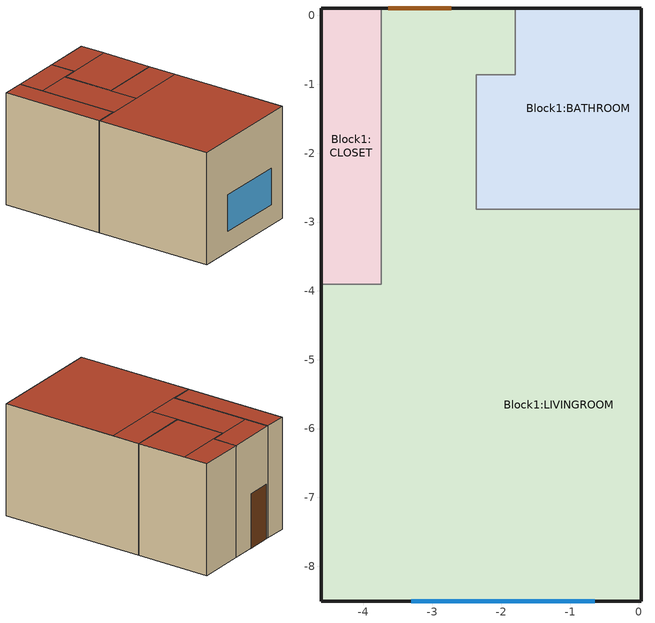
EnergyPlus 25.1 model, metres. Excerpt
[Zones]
Block1:LIVINGROOM
 floor ground (Project ground floor): 0.03,-8.5 -2.36,-8.5 -2.36,-2.81 0.03,-2.81 z0; -1.8,-0.86 -2.36,-0.86 -2.36,0.11 -1.8,0.11 z0; -3.75,-8.5 -4.61,-8.5 -4.61,-3.9 -3.75,-3.9 z0; -2.36,-8.5 -3.75,-8.5 -3.75,0.11 -2.36,0.11 z0
 wall outside (Copy of Wall Mass R-23.O (4.O5) U-O.O41 (O.23)): -1.8,0.11 -3.75,0.11 / -4.61,-3.9 -4.61,-8.5 0.03,-8.5 0.03,-2.81 z0:4.37
 wall to Block1:BATHROOM (Project partition): 0.03,-2.81 -2.36,-2.81 -2.36,-0.86 -1.8,-0.86 -1.8,0.11 z0:4.37
 wall to Block1:CLOSET (Project partition): -3.75,0.11 -3.75,-3.9 -4.61,-3.9 z0:4.37
 window (1001): -3.31,-8.5 -0.64,-8.5 z0.8:2.22
 door (Project external door): -2.73,0.11 -3.64,0.11 z0:2.13
 roof outside (Copy of Roof Ins Entirely above Deck R-4O (7.O) U-O.O25 (O.142)): -2.36,-3.9 0.03,-3.9 0.03,-2.81 -2.36,-2.81 z4.37; -3.75,-3.9 -2.36,-3.9 -2.36,-0.86 -3.75,-0.86 z4.37; -3.75,-0.86 -1.8,-0.86 -1.8,0.11 -3.75,0.11 z4.37; -4.61,-8.5 0.03,-8.5 0.03,-3.9 -4.61,-3.9 z4.37
Block1:BATHROOM
 floor ground (Project ground floor): -1.8,-2.81 -2.36,-2.81 -2.36,-0.86 -1.8,-0.86 z0; 0.03,-2.81 -1.8,-2.81 -1.8,0.11 0.03,0.11 z0
 wall outside (Copy of Wall Mass R-23.O (4.O5) U-O.O41 (O.23)): 0.03,-2.81 0.03,0.11 -1.8,0.11 z0:4.37
 roof outside (Copy of Roof Ins Entirely above Deck R-4O (7.O) U-O.O25 (O.142)): -1.8,-0.86 0.03,-0.86 0.03,0.11 -1.8,0.11 z4.37; -2.36,-2.81 0.03,-2.81 0.03,-0.86 -2.36,-0.86 z4.37
Block1:CLOSET
 floor ground (Project ground floor): -3.75,-3.9 -4.61,-3.9 -4.61,0.11 -3.75,0.11 z0
 wall outside (Copy of Wall Mass R-23.O (4.O5) U-O.O41 (O.23)): -3.75,0.11 -4.61,0.11 -4.61,-3.9 z0:4.37
 roof outside (Copy of Roof Ins Entirely above Deck R-4O (7.O) U-O.O25 (O.142)): -4.61,-3.9 -3.75,-3.9 -3.75,0.11 -4.61,0.11 z4.37
[Building]
Building: North Axis=0; Terrain=Suburbs; Loads Convergence Tolerance Value=0.04; Temperature Convergence Tolerance Value=0.4; Solar Distribution=FullExterior; Maximum Number of Warmup Days=25; Minimum Number of Warmup Days=6
[Site:Location]
Untitled (O1-O1:31-12)  (01-01:31-12): Latitude=39.74; Longitude=-105.18; Time Zone=-7; Elevation=1829
[SizingPeriod:DesignDay] Day of Month=15; Humidity Condition Type=WetBulb; Barometric Pressure=100141.3; Wind Direction=0; Rain Indicator=No; Snow Indicator=No
Name | Month | Day Type | Maximum DryBulb Temperature | Daily DryBulb Temperature Range | Wetbulb or DewPoint at Maximum DryBulb | Wind Speed | Daylight Saving Time Indicator | Solar Model Indicator | Sky Clearness
Summer Design Day in Untitled (O1-O1:31-12) Jul | 7 | SummerDesignDay | 27.7 | 6.6 | 21.4 | 0 | Yes | ASHRAEClearSky | 0.98
Summer Design Day in Untitled (O1-O1:31-12) Aug | 8 | SummerDesignDay | 29.1 | 7.3 | 20.8 | 0 | Yes | ASHRAEClearSky | 0.98
Summer Design Day in Untitled (O1-O1:31-12) Sep | 9 | SummerDesignDay | 30.6 | 8.6 | 18.7 | 0 | Yes | ASHRAEClearSky | 0.98
Winter Design Day in Untitled (O1-O1:31-12) | 1 | WinterDesignDay | 7 | 0 | 7 | 11.2 | No |  | 0
[Site:GroundTemperature:BuildingSurface]
18, 18, 18, 18, 18, 18, 18, 18, 18, 18, 18, 18
[Site:GroundTemperature:FCfactorMethod]
January Ground Temperature=14.23; February Ground Temperature=13.98; March Ground Temperature=14.43; April Ground Temperature=15.14; May Ground Temperature=16.99; June Ground Temperature=18.42; July Ground Temperature=19.38; August Ground Temperature=19.68; September Ground Temperature=19.18; October Ground Temperature=18.07; November Ground Temperature=16.58; December Ground Temperature=15.21
[Site:GroundTemperature:Shallow]
14, 14, 14, 14, 14, 14, 14, 14, 14, 14, 14, 14
[Site:GroundTemperature:Deep]
14, 14, 14, 14, 14, 14, 14, 14, 14, 14, 14, 14
[Site:GroundReflectance]
0.2, 0.2, 0.2, 0.2, 0.2, 0.2, 0.2, 0.2, 0.2, 0.2, 0.2, 0.2
[Site:GroundReflectance:SnowModifier]
2, 2
[Material] Roughness=Rough
Name | Thickness | Conductivity | Density | Specific Heat | Thermal Absorptance | Solar Absorptance | Visible Absorptance
Urea Formaldehyde Foam_O.O869 | 0.0869 | 0.04 | 10 | 1400 | 0.35 | 0.6 | 0.6
Cast Concrete_O.1 | 0.1 | 1.13 | 2000 | 1000 | 0.9 | 0.6 | 0.6
Floor/Roof Screed_O.O7 | 0.07 | 0.41 | 1200 | 840 | 0.9 | 0.73 | 0.73
Timber Flooring_O.O3 | 0.03 | 0.14 | 650 | 1200 | 0.9 | 0.78 | 0.78
Board insulation (Glass fiber board)_O.2483 | 0.2483 | 0.036 | 160 | 840 | 0.9 | 0.7 | 0.7
Metal deck_O.O1 | 0.01 | 45.28 | 7824 | 500 | 0.9 | 0.7 | 0.7
Gypsum Plasterboard_O.O25 | 0.025 | 0.25 | 900 | 1000 | 0.9 | 0.5 | 0.5
8 in. Concrete at R-O.O625/in (NW 145 lb/ft3 solid concrete)_O.2O32 | 0.2032 | 2.3 | 2321.4 | 837.36 | 0.9 | 0.7 | 0.7
R-23 board Insulation (Glass fiber board)_O.1451 | 0.1451 | 0.036 | 160 | 840 | 0.9 | 0.7 | 0.7
O.5 in. (12.7 mm) gypsum board_O.O127 | 0.0127 | 0.16 | 640 | 1150 | 0.9 | 0.7 | 0.7
Painted Oak_O.O35 | 0.035 | 0.19 | 700 | 2390 | 0.9 | 0.5 | 0.5
[Material:NoMass]
5_RVAL_2: Roughness=Rough; Thermal Resistance=0.15; Thermal Absorptance=0.9; Solar Absorptance=0.7; Visible Absorptance=0.7
[WindowMaterial:Glazing] Optical Data Type=SpectralAverage; Thickness=0.003; Infrared Transmittance at Normal Incidence=0; Back Side Infrared Hemispherical Emissivity=0.84; Conductivity=0.9; Dirt Correction Factor for Solar and Visible Transmittance=1
Name | Solar Transmittance at Normal Incidence | Front Side Solar Reflectance at Normal Incidence | Back Side Solar Reflectance at Normal Incidence | Visible Transmittance at Normal Incidence | Front Side Visible Reflectance at Normal Incidence | Back Side Visible Reflectance at Normal Incidence | Front Side Infrared Hemispherical Emissivity
2 | 0.837 | 0.075 | 0.075 | 0.898 | 0.081 | 0.081 | 0.84
41 | 0.63 | 0.22 | 0.19 | 0.85 | 0.079 | 0.056 | 0.1
[WindowMaterial:Gas]
1002: Gas Type=Air; Thickness=0.013
[Construction]
Project ground floor: Urea Formaldehyde Foam_O.O869, Cast Concrete_O.1, Floor/Roof Screed_O.O7, Timber Flooring_O.O3
Copy of Roof Ins Entirely above Deck R-4O (7.O) U-O.O25 (O.142): Board insulation (Glass fiber board)_O.2483, Metal deck_O.O1
Project partition: Gypsum Plasterboard_O.O25, 5_RVAL_2, Gypsum Plasterboard_O.O25
Copy of Wall Mass R-23.O (4.O5) U-O.O41 (O.23): 8 in. Concrete at R-O.O625/in (NW 145 lb/ft3 solid concrete)_O.2O32, R-23 board Insulation (Glass fiber board)_O.1451, O.5 in. (12.7 mm) gypsum board_O.O127
Project external door: Painted Oak_O.O35
1001: 2, 1002, 2, 1002, 41
[Zone] Type=1; Multiplier=1; Zone Inside Convection Algorithm=TARP; Part of Total Floor Area=Yes
Name | Volume | Floor Area
Block1:LIVINGROOM | 101.8533 | 23.3127
Block1:BATHROOM | 19.0465 | 4.3595
Block1:CLOSET | 6.3161 | 1.4457
[PEOPLE] Number of People Calculation Method=People/Area; Fraction Radiant=0.3; Sensible Heat Fraction=AutoCalculate; Carbon Dioxide Generation Rate=3.82e-08; Enable ASHRAE 55 Comfort Warnings=No; Mean Radiant Temperature Calculation Type=EnclosureAveraged; Work Efficiency Schedule=Work efficiency; Clothing Insulation Calculation Method=ClothingInsulationSchedule; Clothing Insulation Schedule=Default clothing schedule (Northern hemisphere); Air Velocity Schedule=AirVelocitySchedule
Name | Zone or ZoneList or Space or SpaceList | Number of People Schedule | People per Floor Area | Activity Level Schedule
People Block1:LIVINGROOM | Block1:LIVINGROOM | TM59_Living_Occ | 0.0188 | Activity Schedule 91
People Block1:BATHROOM | Block1:BATHROOM | Dwell_DomBath_Occ | 0.0187368 | Activity Schedule 104
People Block1:CLOSET | Block1:CLOSET | Dwell_DomCirculation_Occ | 0.0155039 | Activity Schedule 113
[Lights] Design Level Calculation Method=Watts/Area; Return Air Fraction=0; Fraction Radiant=0.42; Fraction Visible=0.18; Fraction Replaceable=1
Name | Zone or ZoneList or Space or SpaceList | Schedule | Watts per Floor Area
Block1:LIVINGROOM | Block1:LIVINGROOM | TM59_Default_Light | 5
Block1:BATHROOM | Block1:BATHROOM | Dwell_DomBath_Light | 7.5
Block1:CLOSET | Block1:CLOSET | Dwell_DomCirculation_Light | 5
[OtherEquipment] Fuel Type=Electricity; Design Level Calculation Method=Watts/Area; Fraction Latent=0; Fraction Radiant=0.2; Fraction Lost=0; Carbon Dioxide Generation Rate=0
Name | Zone or ZoneList or Space or SpaceList | Schedule | Power per Floor Area | EndUse Subcategory
Block1:BATHROOM Equipment gain 1 | Block1:BATHROOM | Dwell_DomBath_Equip | 1.67 | ELECTRIC EQUIPMENT#Block1:BATHROOM#05
Block1:CLOSET Equipment gain 1 | Block1:CLOSET | Dwell_DomCirculation_Equip | 1.57 | ELECTRIC EQUIPMENT#Block1:CLOSET#05
[ZoneInfiltration:DesignFlowRate] Schedule=On 24/7; Design Flow Rate Calculation Method=Flow/zone; Constant Term Coefficient=1; Temperature Term Coefficient=0; Velocity Term Coefficient=0; Velocity Squared Term Coefficient=0
Name | Zone or ZoneList or Space or SpaceList | Design Flow Rate
Block1:LIVINGROOM Infiltration | Block1:LIVINGROOM | 0.019805
Block1:BATHROOM Infiltration | Block1:BATHROOM | 0.003703
Block1:CLOSET Infiltration | Block1:CLOSET | 0.001228
[DesignSpecification:OutdoorAir] Outdoor Air Method=Sum; Outdoor Air Flow per Zone Floor Area=0; Outdoor Air Flow per Zone=0; Outdoor Air Flow Air Changes per Hour=0
Name | Outdoor Air Flow per Person | Outdoor Air Schedule
Block1:LIVINGROOM | 0.01 | TM59_Living_Occ
Block1:BATHROOM | 0.012 | Dwell_DomBath_Occ
Block1:CLOSET | 0.01 | Dwell_DomCirculation_Occ
[DesignSpecification:ZoneAirDistribution] Zone Air Distribution Effectiveness in Cooling Mode=1; Zone Air Distribution Effectiveness in Heating Mode=1
Block1:LIVINGROOM; Block1:BATHROOM; Block1:CLOSET
[Sizing:Zone] Zone Cooling Design Supply Air Temperature Input Method=SupplyAirTemperature; Zone Cooling Design Supply Air Temperature=12; Zone Cooling Design Supply Air Temperature Difference=0; Zone Heating Design Supply Air Temperature Input Method=SupplyAirTemperature; Zone Heating Design Supply Air Temperature=35; Zone Heating Design Supply Air Temperature Difference=0; Zone Cooling Design Supply Air Humidity Ratio=0.0077; Zone Heating Design Supply Air Humidity Ratio=0.0156; Zone Heating Sizing Factor=1.25; Zone Cooling Sizing Factor=1.15; Cooling Design Air Flow Method=DesignDay; Cooling Minimum Air Flow Fraction=0; Heating Design Air Flow Method=DesignDay; Account for Dedicated Outdoor Air System=No; Dedicated Outdoor Air System Control Strategy=NeutralSupplyAir; Dedicated Outdoor Air Low Setpoint Temperature for Design=autosize; Dedicated Outdoor Air High Setpoint Temperature for Design=autosize; Zone Load Sizing Method=Sensible Load Only No Latent Load; Zone Latent Cooling Design Supply Air Humidity Ratio Input Method=HumidityRatioDifference; Zone Cooling Design Supply Air Humidity Ratio Difference=0.005; Zone Latent Heating Design Supply Air Humidity Ratio Input Method=HumidityRatioDifference; Zone Humidification Design Supply Air Humidity Ratio Difference=0.005
Name | Design Specification Outdoor Air Object | Design Specification Zone Air Distribution Object
Block1:LIVINGROOM | Block1:LIVINGROOM | Block1:LIVINGROOM
Block1:BATHROOM | Block1:BATHROOM | Block1:BATHROOM
Block1:CLOSET | Block1:CLOSET | Block1:CLOSET
[ZoneControl:Thermostat] Control Type Schedule=Zone Control Type Sched
Name | Zone or ZoneList | Control 1
Block1:LIVINGROOM Thermostat | Block1:LIVINGROOM | Dual Setpoint - Zone Block1:LIVINGROOM
Block1:BATHROOM Thermostat | Block1:BATHROOM | Dual Setpoint - Zone Block1:BATHROOM
Block1:CLOSET Thermostat | Block1:CLOSET | Dual Setpoint - Zone Block1:CLOSET
[ThermostatSetpoint:DualSetpoint]
Name | Heating Setpoint Temperature Schedule | Cooling Setpoint Temperature Schedule
Dual Setpoint - Zone Block1:LIVINGROOM | Block1:LIVINGROOM Heating Setpoint Schedule | Block1:LIVINGROOM Cooling SP Sch
Dual Setpoint - Zone Block1:BATHROOM | Block1:BATHROOM Heating Setpoint Schedule | Block1:BATHROOM Cooling SP Sch
Dual Setpoint - Zone Block1:CLOSET | Block1:CLOSET Heating Setpoint Schedule | Block1:CLOSET Cooling SP Sch
[ZoneHVAC:IdealLoadsAirSystem] Maximum Heating Supply Air Temperature=35; Minimum Cooling Supply Air Temperature=12; Maximum Heating Supply Air Humidity Ratio=0.0156; Minimum Cooling Supply Air Humidity Ratio=0.0077; Heating Limit=LimitCapacity; Maximum Heating Air Flow Rate=Autosize; Maximum Sensible Heating Capacity=Autosize; Cooling Limit=LimitFlowRateAndCapacity; Maximum Cooling Air Flow Rate=Autosize; Maximum Total Cooling Capacity=Autosize; Dehumidification Control Type=None; Humidification Control Type=None; Outdoor Air Economizer Type=NoEconomizer; Heat Recovery Type=None
Name | Heating Availability Schedule | Cooling Availability Schedule | Design Specification Outdoor Air Object
Block1:LIVINGROOM Ideal Loads Air | Block1:LIVINGROOM Heating Availability Sch | Block1:LIVINGROOM Cooling Availability Sch | Block1:LIVINGROOM
Block1:BATHROOM Ideal Loads Air | Block1:BATHROOM Heating Availability Sch | Block1:BATHROOM Cooling Availability Sch | Block1:BATHROOM
Block1:CLOSET Ideal Loads Air | Block1:CLOSET Heating Availability Sch | Block1:CLOSET Cooling Availability Sch | Block1:CLOSET
[Zone equipment]
Block1:LIVINGROOM: Block1:LIVINGROOM Ideal Loads Air
Block1:BATHROOM: Block1:BATHROOM Ideal Loads Air
Block1:CLOSET: Block1:CLOSET Ideal Loads Air
[WaterUse:Equipment]
Name | EndUse Subcategory | Peak Flow Rate | Flow Rate Fraction Schedule | Target Temperature Schedule | Hot Water Supply Temperature Schedule | Cold Water Supply Temperature Schedule | Zone
DHW Block1:LIVINGROOM | DHW Block1:LIVINGROOM | 2.86012e-07 | Dwell_DomCommonAreas_Occ | DHW Supply Temperature Block1:LIVINGROOM | DHW Supply Temperature Block1:LIVINGROOM | DHW Mains Temperature Block1:LIVINGROOM | Block1:LIVINGROOM
DHW Block1:BATHROOM | DHW Block1:BATHROOM | 3.34611e-07 | Dwell_DomBath_Occ | DHW Supply Temperature Block1:BATHROOM | DHW Supply Temperature Block1:BATHROOM | DHW Mains Temperature Block1:BATHROOM | Block1:BATHROOM
DHW Block1:CLOSET | DHW Block1:CLOSET | 6.4549e-08 | Dwell_DomCirculation_Occ | DHW Supply Temperature Block1:CLOSET | DHW Supply Temperature Block1:CLOSET | DHW Mains Temperature Block1:CLOSET | Block1:CLOSET
[Schedule:Day:Hourly]
Summer Control Type Day Sch; Winter Control Type Day Sch: 4, 4, 4, 4, 4, 4, 4, 4, 4, 4, 4, 4, 4, 4, 4, 4, 4, 4, 4, 4, 4, 4, 4, 4
[Schedule:Week:Daily]
Summer Control Type Week Sch: Summer Control Type Day Sch, Summer Control Type Day Sch, Summer Control Type Day Sch, Summer Control Type Day Sch, Summer Control Type Day Sch, Summer Control Type Day Sch, Summer Control Type Day Sch, Summer Control Type Day Sch, Summer Control Type Day Sch, Summer Control Type Day Sch, Summer Control Type Day Sch, Summer Control Type Day Sch
Winter Control Type Week Sch: Winter Control Type Day Sch, Winter Control Type Day Sch, Winter Control Type Day Sch, Winter Control Type Day Sch, Winter Control Type Day Sch, Winter Control Type Day Sch, Winter Control Type Day Sch, Winter Control Type Day Sch, Winter Control Type Day Sch, Winter Control Type Day Sch, Winter Control Type Day Sch, Winter Control Type Day Sch
[Schedule:Year]
Zone Control Type Sched: Winter Control Type Week Sch, 1, 1, 3, 31, Summer Control Type Week Sch, 4, 1, 9, 30, Winter Control Type Week Sch, 10, 1, 12, 31
[Schedule:Compact]
Work efficiency: Through: 12/31, For: AllDays, Until: 24:00, 0
AirVelocitySchedule: Through: 12/31, For: AllDays, Until: 24:00, .137
On 24/7: Through: 12/31, For: AllDays, Until: 24:00, 1
Dwell_DomBath_Occ: Through: 31 Dec, For: Weekdays SummerDesignDay, Until: 07:00, 0, Until: 10:00, 1, Until: 19:00, 0, Until: 23:00, 0.2, Until: 24:00, 0, For: Weekends, Until: 07:00, 0, Until: 10:00, 1, Until: 19:00, 0, Until: 23:00, 0.2, Until: 24:00, 0, For: Holidays, Until: 07:00, 0, Until: 10:00, 1, Until: 19:00, 0, Until: 23:00, 0.2, Until: 24:00, 0, For: WinterDesignDay AllOtherDays, Until: 24:00, 0
Dwell_DomBath_Light: Through: 31 Dec, For: Weekdays SummerDesignDay, Until: 07:00, 0, Until: 10:00, 1, Until: 19:00, 0, Until: 23:00, 1, Until: 24:00, 0, For: Weekends, Until: 07:00, 0, Until: 10:00, 1, Until: 19:00, 0, Until: 23:00, 1, Until: 24:00, 0, For: Holidays, Until: 07:00, 0, Until: 10:00, 1, Until: 19:00, 0, Until: 23:00, 1, Until: 24:00, 0, For: WinterDesignDay AllOtherDays, Until: 24:00, 0
Dwell_DomBath_Equip: Through: 31 Dec, For: Weekdays SummerDesignDay, Until: 06:00, 0.05997, Until: 07:00, 0.29498, Until: 09:00, 1, Until: 10:00, 0.29498, Until: 18:00, 0.05997, Until: 19:00, 0.52999, Until: 21:00, 1, Until: 22:00, 0.34198, Until: 24:00, 0.05997, For: Weekends, Until: 24:00, 0.05997, For: Holidays, Until: 24:00, 0.05997, For: WinterDesignDay AllOtherDays, Until: 24:00, 0
Dwell_DomCirculation_Occ: Through: 31 Dec, For: Weekdays SummerDesignDay, Until: 07:00, 0, Until: 10:00, 1, Until: 19:00, 0, Until: 23:00, 0.2, Until: 24:00, 0, For: Weekends, Until: 07:00, 0, Until: 23:00, 1, Until: 24:00, 0.3, For: Holidays, Until: 07:00, 0, Until: 23:00, 1, Until: 24:00, 0.3, For: WinterDesignDay AllOtherDays, Until: 24:00, 0
Dwell_DomCirculation_Light: Through: 31 Dec, For: Weekdays SummerDesignDay, Until: 07:00, 0, Until: 10:00, 1, Until: 19:00, 0, Until: 23:00, 1, Until: 24:00, 0, For: Weekends, Until: 07:00, 0, Until: 24:00, 1, For: Holidays, Until: 07:00, 0, Until: 24:00, 1, For: WinterDesignDay AllOtherDays, Until: 24:00, 0
Dwell_DomCirculation_Equip: Through: 31 Dec, For: Weekdays SummerDesignDay, Until: 07:00, 0.06368, Until: 08:00, 0.53184, Until: 09:00, 1, Until: 10:00, 0.53184, Until: 17:00, 0.06368, Until: 18:00, 0.29776, Until: 19:00, 0.53184, Until: 20:00, 0.76592, Until: 22:00, 1, Until: 23:00, 0.76592, Until: 24:00, 0.29776, For: Weekends, Until: 07:00, 0.06368, Until: 23:00, 1, Until: 24:00, 0.34458, For: Holidays, Until: 07:00, 0.06368, Until: 23:00, 1, Until: 24:00, 0.34458, For: WinterDesignDay AllOtherDays, Until: 24:00, 0
Dwell_DomCommonAreas_Occ: Through: 31 Dec, For: Weekdays SummerDesignDay, Until: 07:00, 0, Until: 08:00, 0.5, Until: 09:00, 1, Until: 10:00, 0.5, Until: 17:00, 0, Until: 18:00, 0.25, Until: 19:00, 0.5, Until: 20:00, 0.75, Until: 22:00, 1, Until: 23:00, 0.75, Until: 24:00, 0.25, For: Weekends, Until: 09:00, 0, Until: 21:00, 1, Until: 24:00, 0, For: Holidays, Until: 09:00, 0, Until: 21:00, 1, Until: 24:00, 0, For: WinterDesignDay AllOtherDays, Until: 24:00, 0
TM59_Default_Light: Through: 31 Dec, For: Weekdays SummerDesignDay Weekends, Until: 18:00, 0, Until: 23:00, 1, Until: 24:00, 0, For: WinterDesignDay AllOtherDays, Until: 24:00, 0
Default clothing schedule (Northern hemisphere): Through: 4/1, For: AllDays, Until: 24:00, 1, Through: 9/30, For: AllDays, Until: 24:00, .5, Through: 12/31, For: AllDays, Until: 24:00, 1
Activity Schedule 91: Through: 12/31, For: AllDays, Until: 24:00, 130
DHW Supply Temperature Block1:LIVINGROOM; DHW Supply Temperature Block1:BATHROOM; DHW Supply Temperature Block1:CLOSET: Through: 12/31, For: AllDays, Until: 24:00, 65
DHW Mains Temperature Block1:LIVINGROOM; DHW Mains Temperature Block1:BATHROOM; DHW Mains Temperature Block1:CLOSET: Through: 12/31, For: AllDays, Until: 24:00, 10
Activity Schedule 104: Through: 12/31, For: AllDays, Until: 24:00, 108
Activity Schedule 113: Through: 12/31, For: AllDays, Until: 24:00, 162
Block1:LIVINGROOM Heating Setpoint Schedule: Through: 30 Apr, For: Weekdays Weekends Holidays, Until: 14:00, 12, Until: 23:00, 21, Until: 24:00, 12, For: WinterDesignDay, Until: 24:00, 21, For: AllOtherDays, Until: 24:00, -50, Through: 30 Sep, For:AllDays, Until: 24:00, 12, Through: 31 Dec, For: Weekdays Weekends Holidays, Until: 14:00, 12, Until: 23:00, 21, Until: 24:00, 12, For: AllOtherDays, Until: 24:00, -50
Block1:LIVINGROOM Heating Availability Sch: Through: 30 Apr, For: Weekdays Weekends Holidays, Until: 14:00, 1, Until: 23:00, 1, Until: 24:00, 1, For: WinterDesignDay, Until: 24:00, 1, For: AllOtherDays, Until: 24:00, 0, Through: 30 Sep, For:AllDays, Until: 24:00, 1, Through: 31 Dec, For: Weekdays Weekends Holidays, Until: 14:00, 1, Until: 23:00, 1, Until: 24:00, 1, For: AllOtherDays, Until: 24:00, 0
Block1:LIVINGROOM Cooling SP Sch: Through: 31 Dec, For: Weekdays SummerDesignDay, Until: 14:00, 100, Until: 23:00, 25, Until: 24:00, 100, For: Weekends, Until: 14:00, 100, Until: 23:00, 25, Until: 24:00, 100, For: Holidays, Until: 14:00, 100, Until: 23:00, 25, Until: 24:00, 100, For: WinterDesignDay AllOtherDays, Until: 24:00, 100
Block1:LIVINGROOM Cooling Availability Sch: Through: 31 Dec, For: Weekdays SummerDesignDay, Until: 14:00, 0, Until: 23:00, 1, Until: 24:00, 0, For: Weekends, Until: 14:00, 0, Until: 23:00, 1, Until: 24:00, 0, For: Holidays, Until: 14:00, 0, Until: 23:00, 1, Until: 24:00, 0, For: WinterDesignDay AllOtherDays, Until: 24:00, 0
Block1:BATHROOM Heating Setpoint Schedule: Through: 31 Dec, For: Weekdays SummerDesignDay, Until: 05:00, 12, Until: 10:00, 18, Until: 17:00, 12, Until: 23:00, 18, Until: 24:00, 12, For: WinterDesignDay, Until: 24:00, 18, For: Weekends, Until: 05:00, 12, Until: 10:00, 18, Until: 17:00, 12, Until: 23:00, 18, Until: 24:00, 12, For: Holidays, Until: 05:00, 12, Until: 10:00, 18, Until: 17:00, 12, Until: 23:00, 18, Until: 24:00, 12, For: AllOtherDays, Until: 24:00, -50
Block1:BATHROOM Heating Availability Sch: Through: 31 Dec, For: Weekdays SummerDesignDay, Until: 05:00, 1, Until: 10:00, 1, Until: 17:00, 1, Until: 23:00, 1, Until: 24:00, 1, For: WinterDesignDay, Until: 24:00, 1, For: Weekends, Until: 05:00, 1, Until: 10:00, 1, Until: 17:00, 1, Until: 23:00, 1, Until: 24:00, 1, For: Holidays, Until: 05:00, 1, Until: 10:00, 1, Until: 17:00, 1, Until: 23:00, 1, Until: 24:00, 1, For: AllOtherDays, Until: 24:00, 0
Block1:BATHROOM Cooling SP Sch: Through: 31 Dec, For: Weekdays SummerDesignDay, Until: 05:00, 100, Until: 10:00, 25, Until: 17:00, 100, Until: 23:00, 25, Until: 24:00, 100, For: Weekends, Until: 05:00, 100, Until: 10:00, 25, Until: 17:00, 100, Until: 23:00, 25, Until: 24:00, 100, For: Holidays, Until: 05:00, 100, Until: 10:00, 25, Until: 17:00, 100, Until: 23:00, 25, Until: 24:00, 100, For: WinterDesignDay AllOtherDays, Until: 24:00, 100
Block1:BATHROOM Cooling Availability Sch: Through: 31 Dec, For: Weekdays SummerDesignDay, Until: 05:00, 0, Until: 10:00, 1, Until: 17:00, 0, Until: 23:00, 1, Until: 24:00, 0, For: Weekends, Until: 05:00, 0, Until: 10:00, 1, Until: 17:00, 0, Until: 23:00, 1, Until: 24:00, 0, For: Holidays, Until: 05:00, 0, Until: 10:00, 1, Until: 17:00, 0, Until: 23:00, 1, Until: 24:00, 0, For: WinterDesignDay AllOtherDays, Until: 24:00, 0
Block1:CLOSET Heating Setpoint Schedule: Through: 31 Dec, For: Weekdays SummerDesignDay, Until: 05:00, 12, Until: 10:00, 18, Until: 17:00, 12, Until: 23:00, 18, Until: 24:00, 12, For: WinterDesignDay, Until: 24:00, 18, For: Weekends, Until: 05:00, 12, Until: 24:00, 18, For: Holidays, Until: 05:00, 12, Until: 24:00, 18, For: AllOtherDays, Until: 24:00, -50
Block1:CLOSET Heating Availability Sch: Through: 31 Dec, For: Weekdays SummerDesignDay, Until: 05:00, 1, Until: 10:00, 1, Until: 17:00, 1, Until: 23:00, 1, Until: 24:00, 1, For: WinterDesignDay, Until: 24:00, 1, For: Weekends, Until: 05:00, 1, Until: 24:00, 1, For: Holidays, Until: 05:00, 1, Until: 24:00, 1, For: AllOtherDays, Until: 24:00, 0
Block1:CLOSET Cooling SP Sch: Through: 31 Dec, For: Weekdays SummerDesignDay, Until: 05:00, 100, Until: 10:00, 25, Until: 17:00, 100, Until: 23:00, 25, Until: 24:00, 100, For: Weekends, Until: 05:00, 100, Until: 24:00, 25, For: Holidays, Until: 05:00, 100, Until: 23:00, 25, Until: 24:00, 100, For: WinterDesignDay AllOtherDays, Until: 24:00, 100
Block1:CLOSET Cooling Availability Sch: Through: 31 Dec, For: Weekdays SummerDesignDay, Until: 05:00, 0, Until: 10:00, 1, Until: 17:00, 0, Until: 23:00, 1, Until: 24:00, 0, For: Weekends, Until: 05:00, 0, Until: 24:00, 1, For: Holidays, Until: 05:00, 0, Until: 23:00, 1, Until: 24:00, 0, For: WinterDesignDay AllOtherDays, Until: 24:00, 0
[SCHEDULE:COMPACT]
TM59_Living_Occ: Through: 31 Dec, For: WinterDesignDay, Until: 24:00, 0, For: AllOtherDays, Until: 09:00, 0, Until: 22:00, 0.75, Until: 24:00, 0
